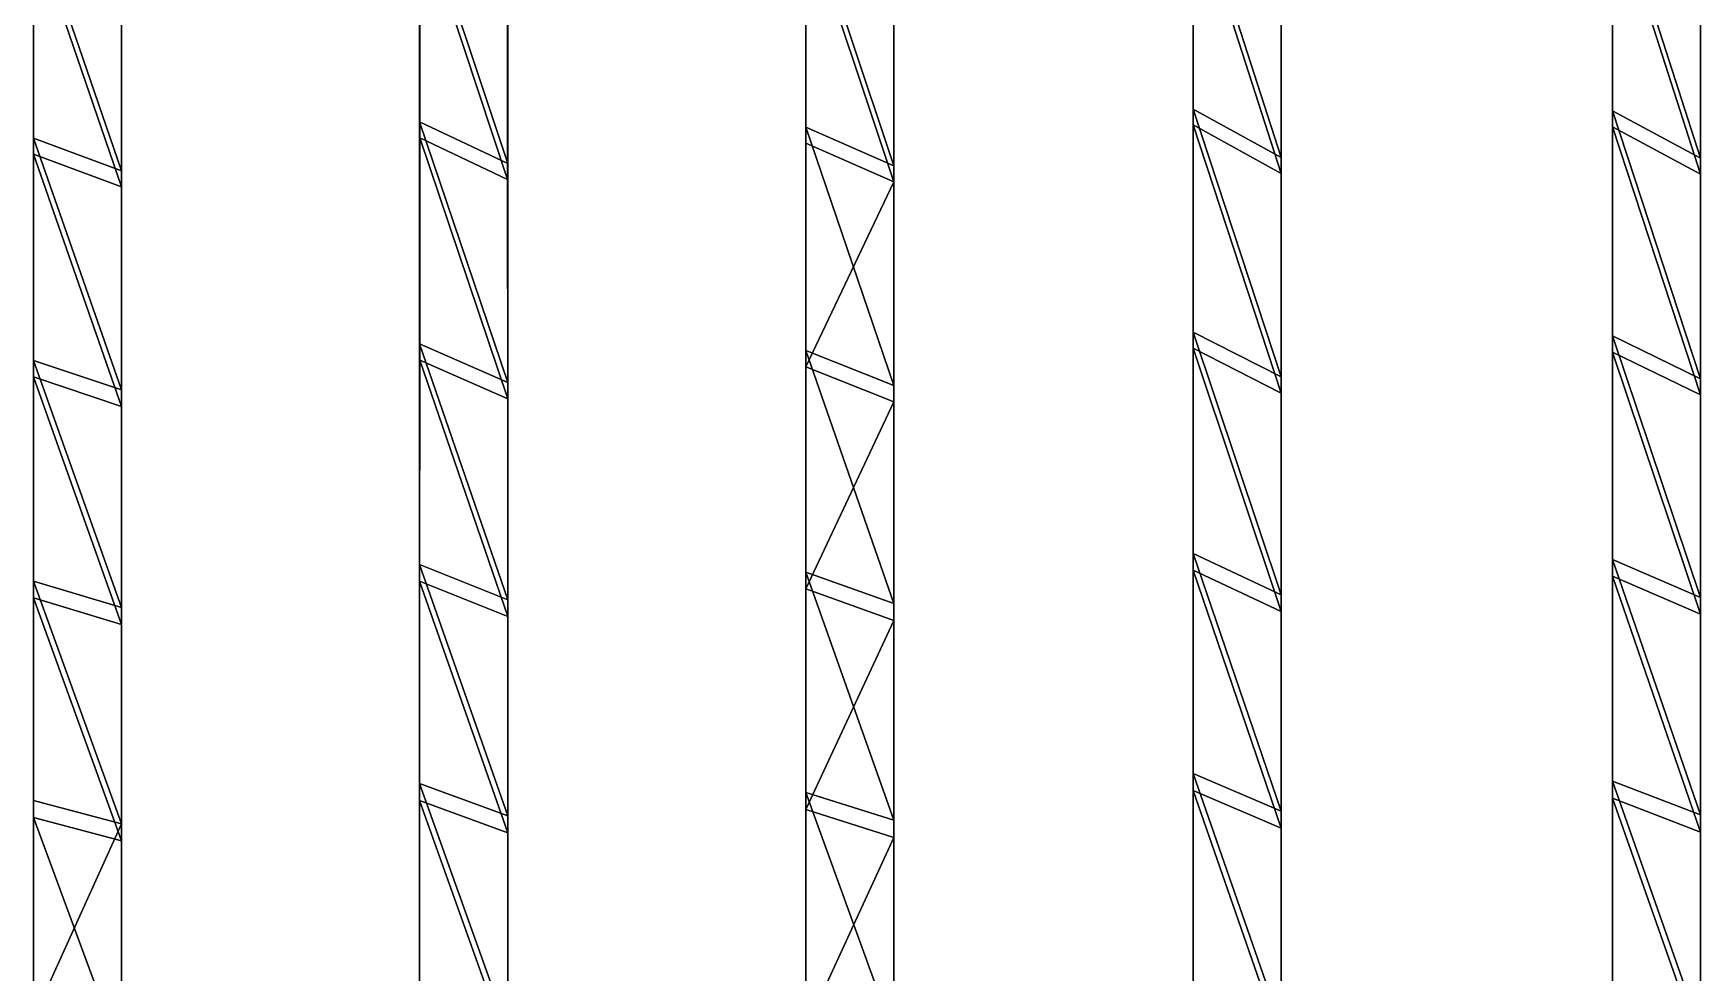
# Model space of a CAD drawing. Header units: inches. Extents: x -754 to 754, y 2181 to 6840.
# Drawn here: x -727 to -223, y 3037 to 3321 of the extents above; entities that cross this region are included whole.
import ezdxf

# ---------------------------------------------------------------- set-up
doc = ezdxf.new("R2010")
doc.units = ezdxf.units.IN
doc.header["$LTSCALE"] = 12.361043
doc.header["$MEASUREMENT"] = 0
for name, color, linetype in [('152', 7, 'CONTINUOUS'), ('154', 7, 'CONTINUOUS'), ('155', 7, 'CONTINUOUS'), ('161', 7, 'CONTINUOUS'), ('163', 7, 'CONTINUOUS'), ('164', 7, 'CONTINUOUS'), ('170', 7, 'CONTINUOUS'), ('171', 7, 'CONTINUOUS'), ('172', 7, 'CONTINUOUS'), ('174', 7, 'CONTINUOUS'), ('175', 7, 'CONTINUOUS'), ('177', 7, 'CONTINUOUS'), ('178', 7, 'CONTINUOUS'), ('190', 7, 'CONTINUOUS'), ('192', 7, 'CONTINUOUS'), ('193', 7, 'CONTINUOUS'), ('45', 7, 'CONTINUOUS'), ('49', 7, 'CONTINUOUS'), ('53', 7, 'CONTINUOUS'), ('57', 7, 'CONTINUOUS')]:
    doc.layers.add(name, color=color, linetype=linetype)

msp = doc.modelspace()

# ---------------------------------------------------------------- linework, layer by layer
at = {"layer": '152', "color": 7, "linetype": 'CONTINUOUS', "true_color": 0xa89b88}
for points in [[(-493.59, 3356.15, 44981.29), (-493.59, 3288.1, 44944.45), (-467.01, 3276.4, 44938.01), (-493.59, 3356.15, 44981.29)], [(-493.59, 3356.15, 44981.29), (-467.01, 3276.4, 44938.01), (-467.01, 3343.33, 44974.43), (-493.59, 3356.15, 44981.29)], [(-493.59, 3288.1, 44944.45), (-493.6, 3220.51, 44906.79), (-467.01, 3276.4, 44938.01), (-493.59, 3288.1, 44944.45)], [(-493.6, 3220.51, 44906.79), (-467, 3209.91, 44900.78), (-467.01, 3276.4, 44938.01), (-493.6, 3220.51, 44906.79)], [(-493.6, 3220.51, 44906.79), (-493.6, 3153.38, 44868.3), (-467, 3209.91, 44900.78), (-493.6, 3220.51, 44906.79)], [(-493.6, 3153.38, 44868.3), (-467, 3143.87, 44862.76), (-467, 3209.91, 44900.78), (-493.6, 3153.38, 44868.3)], [(-493.6, 3153.38, 44868.3), (-493.6, 3086.72, 44829), (-467, 3143.87, 44862.76), (-493.6, 3153.38, 44868.3)], [(-493.6, 3086.72, 44829), (-467, 3078.3, 44823.95), (-467, 3143.87, 44862.76), (-493.6, 3086.72, 44829)], [(-493.6, 3086.72, 44829), (-493.6, 3020.54, 44788.89), (-467, 3078.3, 44823.95), (-493.6, 3086.72, 44829)], [(-493.6, 3020.54, 44788.89), (-467, 3013.21, 44784.37), (-467, 3078.3, 44823.95), (-493.6, 3020.54, 44788.89)]]:
    msp.add_3dface(points, dxfattribs=at)
at = {"layer": '154', "color": 7, "linetype": 'CONTINUOUS', "true_color": 0xa89b88}
for points in [[(-493.6, 3360.87, 44972.47), (-493.6, 3292.93, 44935.69), (-493.59, 3356.15, 44981.29), (-493.6, 3360.87, 44972.47)], [(-493.59, 3356.15, 44981.29), (-493.6, 3292.93, 44935.69), (-493.59, 3288.1, 44944.45), (-493.59, 3356.15, 44981.29)], [(-493.6, 3292.93, 44935.69), (-493.6, 3225.44, 44898.09), (-493.59, 3288.1, 44944.45), (-493.6, 3292.93, 44935.69)], [(-493.59, 3288.1, 44944.45), (-493.6, 3225.44, 44898.09), (-493.6, 3220.51, 44906.79), (-493.59, 3288.1, 44944.45)], [(-493.6, 3225.44, 44898.09), (-493.6, 3158.41, 44859.66), (-493.6, 3220.51, 44906.79), (-493.6, 3225.44, 44898.09)], [(-493.6, 3220.51, 44906.79), (-493.6, 3158.41, 44859.66), (-493.6, 3153.38, 44868.3), (-493.6, 3220.51, 44906.79)], [(-493.6, 3158.41, 44859.66), (-493.6, 3091.86, 44820.42), (-493.6, 3153.38, 44868.3), (-493.6, 3158.41, 44859.66)], [(-493.6, 3153.38, 44868.3), (-493.6, 3091.86, 44820.42), (-493.6, 3086.72, 44829), (-493.6, 3153.38, 44868.3)], [(-493.6, 3091.86, 44820.42), (-493.6, 3025.78, 44780.38), (-493.6, 3086.72, 44829), (-493.6, 3091.86, 44820.42)], [(-493.6, 3086.72, 44829), (-493.6, 3025.78, 44780.38), (-493.6, 3020.54, 44788.89), (-493.6, 3086.72, 44829)]]:
    msp.add_3dface(points, dxfattribs=at)
at = {"layer": '155', "color": 7, "linetype": 'CONTINUOUS', "true_color": 0xa89b88}
for points in [[(-467, 3281.23, 44929.25), (-467, 3348.03, 44965.6), (-467.01, 3276.4, 44938.01), (-467, 3281.23, 44929.25)], [(-467.01, 3276.4, 44938.01), (-467, 3348.03, 44965.6), (-467.01, 3343.33, 44974.43), (-467.01, 3276.4, 44938.01)], [(-467, 3209.91, 44900.78), (-467, 3281.23, 44929.25), (-467.01, 3276.4, 44938.01), (-467, 3209.91, 44900.78)], [(-467, 3214.88, 44892.1), (-467, 3281.23, 44929.25), (-467, 3209.91, 44900.78), (-467, 3214.88, 44892.1)], [(-467, 3148.97, 44854.16), (-467, 3214.88, 44892.1), (-467, 3209.91, 44900.78), (-467, 3148.97, 44854.16)], [(-467, 3143.87, 44862.76), (-467, 3148.97, 44854.16), (-467, 3209.91, 44900.78), (-467, 3143.87, 44862.76)], [(-467, 3083.53, 44815.43), (-467, 3148.97, 44854.16), (-467, 3143.87, 44862.76), (-467, 3083.53, 44815.43)], [(-467, 3078.3, 44823.95), (-467, 3083.53, 44815.43), (-467, 3143.87, 44862.76), (-467, 3078.3, 44823.95)], [(-467, 3018.55, 44775.92), (-467, 3083.53, 44815.43), (-467, 3078.3, 44823.95), (-467, 3018.55, 44775.92)], [(-467, 3013.21, 44784.37), (-467, 3018.55, 44775.92), (-467, 3078.3, 44823.95), (-467, 3013.21, 44784.37)]]:
    msp.add_3dface(points, dxfattribs=at)
at = {"layer": '161', "color": 7, "linetype": 'CONTINUOUS', "true_color": 0xa89b88}
for points in [[(-610.29, 3357.27, 44981.9), (-610.29, 3289.64, 44945.31), (-583.71, 3277.1, 44938.41), (-610.29, 3357.27, 44981.9)], [(-610.29, 3357.27, 44981.9), (-583.71, 3277.1, 44938.41), (-583.71, 3343.8, 44974.69), (-610.29, 3357.27, 44981.9)], [(-610.29, 3289.64, 44945.31), (-610.29, 3222.47, 44907.91), (-583.7, 3210.84, 44901.33), (-610.29, 3289.64, 44945.31)], [(-610.29, 3289.64, 44945.31), (-583.7, 3210.84, 44901.33), (-583.71, 3277.1, 44938.41), (-610.29, 3289.64, 44945.31)], [(-610.29, 3222.47, 44907.91), (-610.3, 3155.76, 44869.7), (-583.7, 3145.04, 44863.46), (-610.29, 3222.47, 44907.91)], [(-610.29, 3222.47, 44907.91), (-583.7, 3145.04, 44863.46), (-583.7, 3210.84, 44901.33), (-610.29, 3222.47, 44907.91)], [(-610.3, 3155.76, 44869.7), (-610.3, 3089.51, 44830.68), (-583.7, 3079.68, 44824.8), (-610.3, 3155.76, 44869.7)], [(-610.3, 3155.76, 44869.7), (-583.7, 3079.68, 44824.8), (-583.7, 3145.04, 44863.46), (-610.3, 3155.76, 44869.7)], [(-610.3, 3089.51, 44830.68), (-610.3, 3023.73, 44790.86), (-583.7, 3014.79, 44785.36), (-610.3, 3089.51, 44830.68)], [(-610.3, 3089.51, 44830.68), (-583.7, 3014.79, 44785.36), (-583.7, 3079.68, 44824.8), (-610.3, 3089.51, 44830.68)]]:
    msp.add_3dface(points, dxfattribs=at)
at = {"layer": '163', "color": 7, "linetype": 'CONTINUOUS', "true_color": 0xa89b88}
for points in [[(-610.3, 3361.98, 44973.08), (-610.3, 3294.47, 44936.55), (-610.29, 3357.27, 44981.9), (-610.3, 3361.98, 44973.08)], [(-610.29, 3357.27, 44981.9), (-610.3, 3294.47, 44936.55), (-610.29, 3289.64, 44945.31), (-610.29, 3357.27, 44981.9)], [(-610.3, 3294.47, 44936.55), (-610.3, 3227.4, 44899.21), (-610.29, 3289.64, 44945.31), (-610.3, 3294.47, 44936.55)], [(-610.29, 3289.64, 44945.31), (-610.3, 3227.4, 44899.21), (-610.29, 3222.47, 44907.91), (-610.29, 3289.64, 44945.31)], [(-610.3, 3227.4, 44899.21), (-610.3, 3160.79, 44861.06), (-610.29, 3222.47, 44907.91), (-610.3, 3227.4, 44899.21)], [(-610.29, 3222.47, 44907.91), (-610.3, 3160.79, 44861.06), (-610.3, 3155.76, 44869.7), (-610.29, 3222.47, 44907.91)], [(-610.3, 3160.79, 44861.06), (-610.3, 3094.64, 44822.1), (-610.3, 3155.76, 44869.7), (-610.3, 3160.79, 44861.06)], [(-610.3, 3155.76, 44869.7), (-610.3, 3094.64, 44822.1), (-610.3, 3089.51, 44830.68), (-610.3, 3155.76, 44869.7)], [(-610.3, 3094.64, 44822.1), (-610.3, 3028.97, 44782.35), (-610.3, 3089.51, 44830.68), (-610.3, 3094.64, 44822.1)], [(-610.3, 3089.51, 44830.68), (-610.3, 3028.97, 44782.35), (-610.3, 3023.73, 44790.86), (-610.3, 3089.51, 44830.68)]]:
    msp.add_3dface(points, dxfattribs=at)
at = {"layer": '164', "color": 7, "linetype": 'CONTINUOUS', "true_color": 0xa89b88}
for points in [[(-583.7, 3281.94, 44929.66), (-583.7, 3348.53, 44965.89), (-583.71, 3277.1, 44938.41), (-583.7, 3281.94, 44929.66)], [(-583.71, 3277.1, 44938.41), (-583.7, 3348.53, 44965.89), (-583.71, 3343.8, 44974.69), (-583.71, 3277.1, 44938.41)], [(-583.7, 3210.84, 44901.33), (-583.7, 3281.94, 44929.66), (-583.71, 3277.1, 44938.41), (-583.7, 3210.84, 44901.33)], [(-583.7, 3215.78, 44892.63), (-583.7, 3281.94, 44929.66), (-583.7, 3210.84, 44901.33), (-583.7, 3215.78, 44892.63)], [(-583.7, 3150.07, 44854.82), (-583.7, 3215.78, 44892.63), (-583.7, 3145.04, 44863.46), (-583.7, 3150.07, 44854.82)], [(-583.7, 3145.04, 44863.46), (-583.7, 3215.78, 44892.63), (-583.7, 3210.84, 44901.33), (-583.7, 3145.04, 44863.46)], [(-583.7, 3084.82, 44816.23), (-583.7, 3150.07, 44854.82), (-583.7, 3079.68, 44824.8), (-583.7, 3084.82, 44816.23)], [(-583.7, 3079.68, 44824.8), (-583.7, 3150.07, 44854.82), (-583.7, 3145.04, 44863.46), (-583.7, 3079.68, 44824.8)], [(-583.7, 3020.03, 44776.86), (-583.7, 3084.82, 44816.23), (-583.7, 3014.79, 44785.36), (-583.7, 3020.03, 44776.86)], [(-583.7, 3014.79, 44785.36), (-583.7, 3084.82, 44816.23), (-583.7, 3079.68, 44824.8), (-583.7, 3014.79, 44785.36)]]:
    msp.add_3dface(points, dxfattribs=at)
at = {"layer": '170', "color": 7, "linetype": 'CONTINUOUS', "true_color": 0xa89b88}
for points in [[(-249.9, 3297.78, 44938.35), (-249.9, 3366.21, 44975.31), (-223.3, 3283.49, 44930.49), (-249.9, 3297.78, 44938.35)], [(-223.3, 3283.49, 44930.49), (-249.9, 3366.21, 44975.31), (-223.3, 3350.51, 44966.93), (-223.3, 3283.49, 44930.49)], [(-249.9, 3229.82, 44900.55), (-249.9, 3297.78, 44938.35), (-223.3, 3216.91, 44893.25), (-249.9, 3229.82, 44900.55)], [(-223.3, 3216.91, 44893.25), (-249.9, 3297.78, 44938.35), (-223.3, 3283.49, 44930.49), (-223.3, 3216.91, 44893.25)], [(-249.9, 3162.32, 44861.93), (-249.9, 3229.82, 44900.55), (-223.3, 3150.78, 44855.21), (-249.9, 3162.32, 44861.93)], [(-223.3, 3150.78, 44855.21), (-249.9, 3229.82, 44900.55), (-223.3, 3216.91, 44893.25), (-223.3, 3150.78, 44855.21)], [(-249.9, 3095.3, 44822.48), (-249.9, 3162.32, 44861.93), (-223.3, 3085.12, 44816.38), (-249.9, 3095.3, 44822.48)], [(-223.3, 3085.12, 44816.38), (-249.9, 3162.32, 44861.93), (-223.3, 3150.78, 44855.21), (-223.3, 3085.12, 44816.38)], [(-249.9, 3028.77, 44782.21), (-249.9, 3095.3, 44822.48), (-223.3, 3019.93, 44776.77), (-249.9, 3028.77, 44782.21)], [(-223.3, 3019.93, 44776.77), (-249.9, 3095.3, 44822.48), (-223.3, 3085.12, 44816.38), (-223.3, 3019.93, 44776.77)]]:
    msp.add_3dface(points, dxfattribs=at)
at = {"layer": '171', "color": 7, "linetype": 'CONTINUOUS', "true_color": 0xa89b88}
for points in [[(-223.31, 3278.7, 44939.27), (-223.31, 3345.83, 44975.76), (-249.89, 3361.55, 44984.16), (-223.31, 3278.7, 44939.27)], [(-223.31, 3278.7, 44939.27), (-249.89, 3361.55, 44984.16), (-249.89, 3293.01, 44947.14), (-223.31, 3278.7, 44939.27)], [(-223.31, 3212, 44901.96), (-223.31, 3278.7, 44939.27), (-249.89, 3293.01, 44947.14), (-223.31, 3212, 44901.96)], [(-223.31, 3212, 44901.96), (-249.89, 3293.01, 44947.14), (-249.89, 3224.92, 44909.27), (-223.31, 3212, 44901.96)], [(-223.31, 3145.74, 44863.85), (-223.31, 3212, 44901.96), (-249.89, 3224.92, 44909.27), (-223.31, 3145.74, 44863.85)], [(-223.31, 3145.74, 44863.85), (-249.89, 3224.92, 44909.27), (-249.89, 3157.29, 44870.57), (-223.31, 3145.74, 44863.85)], [(-223.3, 3079.95, 44824.95), (-249.89, 3157.29, 44870.57), (-249.9, 3090.14, 44831.04), (-223.3, 3079.95, 44824.95)], [(-223.3, 3079.95, 44824.95), (-223.31, 3145.74, 44863.85), (-249.89, 3157.29, 44870.57), (-223.3, 3079.95, 44824.95)], [(-223.3, 3014.64, 44785.26), (-223.3, 3079.95, 44824.95), (-249.9, 3090.14, 44831.04), (-223.3, 3014.64, 44785.26)], [(-223.3, 3014.64, 44785.26), (-249.9, 3090.14, 44831.04), (-249.9, 3023.49, 44790.7), (-223.3, 3014.64, 44785.26)]]:
    msp.add_3dface(points, dxfattribs=at)
at = {"layer": '172', "color": 7, "linetype": 'CONTINUOUS', "true_color": 0xa89b88}
for points in [[(-223.3, 3283.49, 44930.49), (-223.3, 3350.51, 44966.93), (-223.31, 3278.7, 44939.27), (-223.3, 3283.49, 44930.49)], [(-223.31, 3278.7, 44939.27), (-223.3, 3350.51, 44966.93), (-223.31, 3345.83, 44975.76), (-223.31, 3278.7, 44939.27)], [(-223.3, 3216.91, 44893.25), (-223.3, 3283.49, 44930.49), (-223.31, 3212, 44901.96), (-223.3, 3216.91, 44893.25)], [(-223.31, 3212, 44901.96), (-223.3, 3283.49, 44930.49), (-223.31, 3278.7, 44939.27), (-223.31, 3212, 44901.96)], [(-223.3, 3150.78, 44855.21), (-223.3, 3216.91, 44893.25), (-223.31, 3145.74, 44863.85), (-223.3, 3150.78, 44855.21)], [(-223.31, 3145.74, 44863.85), (-223.3, 3216.91, 44893.25), (-223.31, 3212, 44901.96), (-223.31, 3145.74, 44863.85)], [(-223.3, 3079.95, 44824.95), (-223.3, 3150.78, 44855.21), (-223.31, 3145.74, 44863.85), (-223.3, 3079.95, 44824.95)], [(-223.3, 3085.12, 44816.38), (-223.3, 3150.78, 44855.21), (-223.3, 3079.95, 44824.95), (-223.3, 3085.12, 44816.38)], [(-223.3, 3019.93, 44776.77), (-223.3, 3085.12, 44816.38), (-223.3, 3079.95, 44824.95), (-223.3, 3019.93, 44776.77)], [(-223.3, 3014.64, 44785.26), (-223.3, 3019.93, 44776.77), (-223.3, 3079.95, 44824.95), (-223.3, 3014.64, 44785.26)]]:
    msp.add_3dface(points, dxfattribs=at)
at = {"layer": '174', "color": 7, "linetype": 'CONTINUOUS', "true_color": 0xa89b88}
for points in [[(-249.9, 3366.21, 44975.31), (-249.9, 3297.78, 44938.35), (-249.89, 3293.01, 44947.14), (-249.9, 3366.21, 44975.31)], [(-249.89, 3361.55, 44984.16), (-249.9, 3366.21, 44975.31), (-249.89, 3293.01, 44947.14), (-249.89, 3361.55, 44984.16)], [(-249.9, 3297.78, 44938.35), (-249.9, 3229.82, 44900.55), (-249.89, 3224.92, 44909.27), (-249.9, 3297.78, 44938.35)], [(-249.89, 3293.01, 44947.14), (-249.9, 3297.78, 44938.35), (-249.89, 3224.92, 44909.27), (-249.89, 3293.01, 44947.14)], [(-249.9, 3229.82, 44900.55), (-249.9, 3162.32, 44861.93), (-249.89, 3224.92, 44909.27), (-249.9, 3229.82, 44900.55)], [(-249.89, 3224.92, 44909.27), (-249.9, 3162.32, 44861.93), (-249.89, 3157.29, 44870.57), (-249.89, 3224.92, 44909.27)], [(-249.9, 3162.32, 44861.93), (-249.9, 3095.3, 44822.48), (-249.89, 3157.29, 44870.57), (-249.9, 3162.32, 44861.93)], [(-249.89, 3157.29, 44870.57), (-249.9, 3095.3, 44822.48), (-249.9, 3090.14, 44831.04), (-249.89, 3157.29, 44870.57)], [(-249.9, 3095.3, 44822.48), (-249.9, 3028.77, 44782.21), (-249.9, 3090.14, 44831.04), (-249.9, 3095.3, 44822.48)], [(-249.9, 3090.14, 44831.04), (-249.9, 3028.77, 44782.21), (-249.9, 3023.49, 44790.7), (-249.9, 3090.14, 44831.04)]]:
    msp.add_3dface(points, dxfattribs=at)
at = {"layer": '175', "color": 7, "linetype": 'CONTINUOUS', "true_color": 0xa89b88}
for points in [[(-376.59, 3361.48, 44984.12), (-376.59, 3293.55, 44947.44), (-350.01, 3278.92, 44939.39), (-376.59, 3361.48, 44984.12)], [(-376.59, 3361.48, 44984.12), (-350.01, 3278.92, 44939.39), (-350.01, 3345.77, 44975.73), (-376.59, 3361.48, 44984.12)], [(-376.59, 3293.55, 44947.44), (-376.59, 3226.08, 44909.93), (-350.01, 3212.51, 44902.26), (-376.59, 3293.55, 44947.44)], [(-376.59, 3293.55, 44947.44), (-350.01, 3212.51, 44902.26), (-350.01, 3278.92, 44939.39), (-376.59, 3293.55, 44947.44)], [(-376.59, 3226.08, 44909.93), (-376.59, 3159.07, 44871.61), (-350.01, 3146.56, 44864.34), (-376.59, 3226.08, 44909.93)], [(-376.59, 3226.08, 44909.93), (-350.01, 3146.56, 44864.34), (-350.01, 3212.51, 44902.26), (-376.59, 3226.08, 44909.93)], [(-376.59, 3159.07, 44871.61), (-376.59, 3092.54, 44832.49), (-350, 3081.08, 44825.63), (-376.59, 3159.07, 44871.61)], [(-376.59, 3159.07, 44871.61), (-350, 3081.08, 44825.63), (-350.01, 3146.56, 44864.34), (-376.59, 3159.07, 44871.61)], [(-376.59, 3092.54, 44832.49), (-376.6, 3026.5, 44792.55), (-350, 3016.06, 44786.14), (-376.59, 3092.54, 44832.49)], [(-376.59, 3092.54, 44832.49), (-350, 3016.06, 44786.14), (-350, 3081.08, 44825.63), (-376.59, 3092.54, 44832.49)]]:
    msp.add_3dface(points, dxfattribs=at)
at = {"layer": '177', "color": 7, "linetype": 'CONTINUOUS', "true_color": 0xa89b88}
for points in [[(-376.6, 3366.17, 44975.3), (-376.6, 3298.36, 44938.68), (-376.59, 3361.48, 44984.12), (-376.6, 3366.17, 44975.3)], [(-376.59, 3361.48, 44984.12), (-376.6, 3298.36, 44938.68), (-376.59, 3293.55, 44947.44), (-376.59, 3361.48, 44984.12)], [(-376.6, 3298.36, 44938.68), (-376.6, 3231, 44901.23), (-376.59, 3293.55, 44947.44), (-376.6, 3298.36, 44938.68)], [(-376.59, 3293.55, 44947.44), (-376.6, 3231, 44901.23), (-376.59, 3226.08, 44909.93), (-376.59, 3293.55, 44947.44)], [(-376.6, 3231, 44901.23), (-376.6, 3164.1, 44862.97), (-376.59, 3226.08, 44909.93), (-376.6, 3231, 44901.23)], [(-376.59, 3226.08, 44909.93), (-376.6, 3164.1, 44862.97), (-376.59, 3159.07, 44871.61), (-376.59, 3226.08, 44909.93)], [(-376.6, 3164.1, 44862.97), (-376.6, 3097.68, 44823.9), (-376.59, 3159.07, 44871.61), (-376.6, 3164.1, 44862.97)], [(-376.59, 3159.07, 44871.61), (-376.6, 3097.68, 44823.9), (-376.59, 3092.54, 44832.49), (-376.59, 3159.07, 44871.61)], [(-376.6, 3097.68, 44823.9), (-376.6, 3031.73, 44784.03), (-376.59, 3092.54, 44832.49), (-376.6, 3097.68, 44823.9)], [(-376.59, 3092.54, 44832.49), (-376.6, 3031.73, 44784.03), (-376.6, 3026.5, 44792.55), (-376.59, 3092.54, 44832.49)]]:
    msp.add_3dface(points, dxfattribs=at)
at = {"layer": '178', "color": 7, "linetype": 'CONTINUOUS', "true_color": 0xa89b88}
for points in [[(-350, 3283.74, 44930.64), (-350, 3350.48, 44966.92), (-350.01, 3278.92, 44939.39), (-350, 3283.74, 44930.64)], [(-350.01, 3278.92, 44939.39), (-350, 3350.48, 44966.92), (-350.01, 3345.77, 44975.73), (-350.01, 3278.92, 44939.39)], [(-350, 3217.45, 44893.56), (-350, 3283.74, 44930.64), (-350.01, 3212.51, 44902.26), (-350, 3217.45, 44893.56)], [(-350.01, 3212.51, 44902.26), (-350, 3283.74, 44930.64), (-350.01, 3278.92, 44939.39), (-350.01, 3212.51, 44902.26)], [(-350, 3151.6, 44855.7), (-350, 3217.45, 44893.56), (-350.01, 3212.51, 44902.26), (-350, 3151.6, 44855.7)], [(-350.01, 3146.56, 44864.34), (-350, 3151.6, 44855.7), (-350.01, 3212.51, 44902.26), (-350.01, 3146.56, 44864.34)], [(-350, 3081.08, 44825.63), (-350, 3151.6, 44855.7), (-350.01, 3146.56, 44864.34), (-350, 3081.08, 44825.63)], [(-350, 3086.22, 44817.05), (-350, 3151.6, 44855.7), (-350, 3081.08, 44825.63), (-350, 3086.22, 44817.05)], [(-350, 3021.3, 44777.62), (-350, 3086.22, 44817.05), (-350, 3016.06, 44786.14), (-350, 3021.3, 44777.62)], [(-350, 3016.06, 44786.14), (-350, 3086.22, 44817.05), (-350, 3081.08, 44825.63), (-350, 3016.06, 44786.14)]]:
    msp.add_3dface(points, dxfattribs=at)
at = {"layer": '190', "color": 7, "linetype": 'CONTINUOUS', "true_color": 0xa89b88}
for points in [[(-727, 3352.48, 44979.34), (-727, 3284.77, 44942.62), (-700.4, 3274.86, 44937.16), (-727, 3352.48, 44979.34)], [(-727, 3352.48, 44979.34), (-700.4, 3274.86, 44937.16), (-700.4, 3341.61, 44973.51), (-727, 3352.48, 44979.34)], [(-727, 3284.77, 44942.62), (-727, 3217.49, 44905.08), (-700.4, 3208.55, 44900.01), (-727, 3284.77, 44942.62)], [(-727, 3284.77, 44942.62), (-700.4, 3208.55, 44900.01), (-700.4, 3274.86, 44937.16), (-727, 3284.77, 44942.62)], [(-727, 3217.49, 44905.08), (-727, 3150.68, 44866.73), (-700.4, 3142.69, 44862.07), (-727, 3217.49, 44905.08)], [(-727, 3217.49, 44905.08), (-700.4, 3142.69, 44862.07), (-700.4, 3208.55, 44900.01), (-727, 3217.49, 44905.08)], [(-727, 3150.68, 44866.73), (-727, 3084.34, 44827.57), (-700.4, 3077.29, 44823.35), (-727, 3150.68, 44866.73)], [(-727, 3150.68, 44866.73), (-700.4, 3077.29, 44823.35), (-700.4, 3142.69, 44862.07), (-727, 3150.68, 44866.73)], [(-727, 3084.34, 44827.57), (-727, 3018.49, 44787.62), (-700.4, 3012.36, 44783.85), (-727, 3084.34, 44827.57)], [(-727, 3084.34, 44827.57), (-700.4, 3012.36, 44783.85), (-700.4, 3077.29, 44823.35), (-727, 3084.34, 44827.57)]]:
    msp.add_3dface(points, dxfattribs=at)
at = {"layer": '192', "color": 7, "linetype": 'CONTINUOUS', "true_color": 0xa89b88}
for points in [[(-727, 3357.19, 44970.52), (-727, 3289.59, 44933.86), (-727, 3352.48, 44979.34), (-727, 3357.19, 44970.52)], [(-727, 3352.48, 44979.34), (-727, 3289.59, 44933.86), (-727, 3284.77, 44942.62), (-727, 3352.48, 44979.34)], [(-727, 3289.59, 44933.86), (-727, 3222.43, 44896.39), (-727, 3284.77, 44942.62), (-727, 3289.59, 44933.86)], [(-727, 3284.77, 44942.62), (-727, 3222.43, 44896.39), (-727, 3217.49, 44905.08), (-727, 3284.77, 44942.62)], [(-727, 3222.43, 44896.39), (-727, 3155.73, 44858.11), (-727, 3217.49, 44905.08), (-727, 3222.43, 44896.39)], [(-727, 3217.49, 44905.08), (-727, 3155.73, 44858.11), (-727, 3150.68, 44866.73), (-727, 3217.49, 44905.08)], [(-727, 3155.73, 44858.11), (-727, 3089.49, 44819.02), (-727, 3150.68, 44866.73), (-727, 3155.73, 44858.11)], [(-727, 3150.68, 44866.73), (-727, 3089.49, 44819.02), (-727, 3084.34, 44827.57), (-727, 3150.68, 44866.73)], [(-727, 3089.49, 44819.02), (-727, 3023.73, 44779.12), (-727, 3084.34, 44827.57), (-727, 3089.49, 44819.02)], [(-727, 3084.34, 44827.57), (-727, 3023.73, 44779.12), (-727, 3018.49, 44787.62), (-727, 3084.34, 44827.57)]]:
    msp.add_3dface(points, dxfattribs=at)
at = {"layer": '193', "color": 7, "linetype": 'CONTINUOUS', "true_color": 0xa89b88}
for points in [[(-700.4, 3279.69, 44928.41), (-700.4, 3346.33, 44964.7), (-700.4, 3274.86, 44937.16), (-700.4, 3279.69, 44928.41)], [(-700.4, 3274.86, 44937.16), (-700.4, 3346.33, 44964.7), (-700.4, 3341.61, 44973.51), (-700.4, 3274.86, 44937.16)], [(-700.4, 3213.49, 44891.33), (-700.4, 3279.69, 44928.41), (-700.4, 3208.55, 44900.01), (-700.4, 3213.49, 44891.33)], [(-700.4, 3208.55, 44900.01), (-700.4, 3279.69, 44928.41), (-700.4, 3274.86, 44937.16), (-700.4, 3208.55, 44900.01)], [(-700.4, 3147.74, 44853.45), (-700.4, 3213.49, 44891.33), (-700.4, 3208.55, 44900.01), (-700.4, 3147.74, 44853.45)], [(-700.4, 3142.69, 44862.07), (-700.4, 3147.74, 44853.45), (-700.4, 3208.55, 44900.01), (-700.4, 3142.69, 44862.07)], [(-700.4, 3082.44, 44814.79), (-700.4, 3147.74, 44853.45), (-700.4, 3142.69, 44862.07), (-700.4, 3082.44, 44814.79)], [(-700.4, 3077.29, 44823.35), (-700.4, 3082.44, 44814.79), (-700.4, 3142.69, 44862.07), (-700.4, 3077.29, 44823.35)], [(-700.4, 3017.61, 44775.35), (-700.4, 3082.44, 44814.79), (-700.4, 3077.29, 44823.35), (-700.4, 3017.61, 44775.35)], [(-700.4, 3012.36, 44783.85), (-700.4, 3017.61, 44775.35), (-700.4, 3077.29, 44823.35), (-700.4, 3012.36, 44783.85)]]:
    msp.add_3dface(points, dxfattribs=at)
at = {"layer": '45', "color": 7, "linetype": 'CONTINUOUS', "true_color": 0xa89b88}
for points in [[(-376.6, 3298.36, 44938.68), (-376.6, 3366.17, 44975.3), (-350, 3283.74, 44930.64), (-376.6, 3298.36, 44938.68)], [(-350, 3283.74, 44930.64), (-376.6, 3366.17, 44975.3), (-350, 3350.48, 44966.92), (-350, 3283.74, 44930.64)], [(-376.6, 3231, 44901.23), (-376.6, 3298.36, 44938.68), (-350, 3217.45, 44893.56), (-376.6, 3231, 44901.23)], [(-350, 3217.45, 44893.56), (-376.6, 3298.36, 44938.68), (-350, 3283.74, 44930.64), (-350, 3217.45, 44893.56)], [(-376.6, 3164.1, 44862.97), (-376.6, 3231, 44901.23), (-350, 3151.6, 44855.7), (-376.6, 3164.1, 44862.97)], [(-350, 3151.6, 44855.7), (-376.6, 3231, 44901.23), (-350, 3217.45, 44893.56), (-350, 3151.6, 44855.7)], [(-376.6, 3097.68, 44823.9), (-376.6, 3164.1, 44862.97), (-350, 3086.22, 44817.05), (-376.6, 3097.68, 44823.9)], [(-350, 3086.22, 44817.05), (-376.6, 3164.1, 44862.97), (-350, 3151.6, 44855.7), (-350, 3086.22, 44817.05)], [(-376.6, 3031.73, 44784.03), (-376.6, 3097.68, 44823.9), (-350, 3021.3, 44777.62), (-376.6, 3031.73, 44784.03)], [(-350, 3021.3, 44777.62), (-376.6, 3097.68, 44823.9), (-350, 3086.22, 44817.05), (-350, 3021.3, 44777.62)]]:
    msp.add_3dface(points, dxfattribs=at)
at = {"layer": '49', "color": 7, "linetype": 'CONTINUOUS', "true_color": 0xa89b88}
for points in [[(-493.6, 3292.93, 44935.69), (-493.6, 3360.87, 44972.47), (-467, 3281.23, 44929.25), (-493.6, 3292.93, 44935.69)], [(-467, 3281.23, 44929.25), (-493.6, 3360.87, 44972.47), (-467, 3348.03, 44965.6), (-467, 3281.23, 44929.25)], [(-493.6, 3225.44, 44898.09), (-493.6, 3292.93, 44935.69), (-467, 3214.88, 44892.1), (-493.6, 3225.44, 44898.09)], [(-467, 3214.88, 44892.1), (-493.6, 3292.93, 44935.69), (-467, 3281.23, 44929.25), (-467, 3214.88, 44892.1)], [(-493.6, 3158.41, 44859.66), (-493.6, 3225.44, 44898.09), (-467, 3148.97, 44854.16), (-493.6, 3158.41, 44859.66)], [(-467, 3148.97, 44854.16), (-493.6, 3225.44, 44898.09), (-467, 3214.88, 44892.1), (-467, 3148.97, 44854.16)], [(-493.6, 3091.86, 44820.42), (-493.6, 3158.41, 44859.66), (-467, 3083.53, 44815.43), (-493.6, 3091.86, 44820.42)], [(-467, 3083.53, 44815.43), (-493.6, 3158.41, 44859.66), (-467, 3148.97, 44854.16), (-467, 3083.53, 44815.43)], [(-493.6, 3025.78, 44780.38), (-493.6, 3091.86, 44820.42), (-467, 3018.55, 44775.92), (-493.6, 3025.78, 44780.38)], [(-467, 3018.55, 44775.92), (-493.6, 3091.86, 44820.42), (-467, 3083.53, 44815.43), (-467, 3018.55, 44775.92)]]:
    msp.add_3dface(points, dxfattribs=at)
at = {"layer": '53', "color": 7, "linetype": 'CONTINUOUS', "true_color": 0xa89b88}
for points in [[(-610.3, 3294.47, 44936.55), (-610.3, 3361.98, 44973.08), (-583.7, 3281.94, 44929.66), (-610.3, 3294.47, 44936.55)], [(-583.7, 3281.94, 44929.66), (-610.3, 3361.98, 44973.08), (-583.7, 3348.53, 44965.89), (-583.7, 3281.94, 44929.66)], [(-610.3, 3227.4, 44899.21), (-610.3, 3294.47, 44936.55), (-583.7, 3215.78, 44892.63), (-610.3, 3227.4, 44899.21)], [(-583.7, 3215.78, 44892.63), (-610.3, 3294.47, 44936.55), (-583.7, 3281.94, 44929.66), (-583.7, 3215.78, 44892.63)], [(-610.3, 3160.79, 44861.06), (-610.3, 3227.4, 44899.21), (-583.7, 3150.07, 44854.82), (-610.3, 3160.79, 44861.06)], [(-583.7, 3150.07, 44854.82), (-610.3, 3227.4, 44899.21), (-583.7, 3215.78, 44892.63), (-583.7, 3150.07, 44854.82)], [(-610.3, 3094.64, 44822.1), (-610.3, 3160.79, 44861.06), (-583.7, 3084.82, 44816.23), (-610.3, 3094.64, 44822.1)], [(-583.7, 3084.82, 44816.23), (-610.3, 3160.79, 44861.06), (-583.7, 3150.07, 44854.82), (-583.7, 3084.82, 44816.23)], [(-610.3, 3028.97, 44782.35), (-610.3, 3094.64, 44822.1), (-583.7, 3020.03, 44776.86), (-610.3, 3028.97, 44782.35)], [(-583.7, 3020.03, 44776.86), (-610.3, 3094.64, 44822.1), (-583.7, 3084.82, 44816.23), (-583.7, 3020.03, 44776.86)]]:
    msp.add_3dface(points, dxfattribs=at)
at = {"layer": '57', "color": 7, "linetype": 'CONTINUOUS', "true_color": 0xa89b88}
for points in [[(-727, 3289.59, 44933.86), (-727, 3357.19, 44970.52), (-700.4, 3279.69, 44928.41), (-727, 3289.59, 44933.86)], [(-700.4, 3279.69, 44928.41), (-727, 3357.19, 44970.52), (-700.4, 3346.33, 44964.7), (-700.4, 3279.69, 44928.41)], [(-727, 3222.43, 44896.39), (-727, 3289.59, 44933.86), (-700.4, 3213.49, 44891.33), (-727, 3222.43, 44896.39)], [(-700.4, 3213.49, 44891.33), (-727, 3289.59, 44933.86), (-700.4, 3279.69, 44928.41), (-700.4, 3213.49, 44891.33)], [(-727, 3155.73, 44858.11), (-727, 3222.43, 44896.39), (-700.4, 3147.74, 44853.45), (-727, 3155.73, 44858.11)], [(-700.4, 3147.74, 44853.45), (-727, 3222.43, 44896.39), (-700.4, 3213.49, 44891.33), (-700.4, 3147.74, 44853.45)], [(-727, 3089.49, 44819.02), (-727, 3155.73, 44858.11), (-700.4, 3082.44, 44814.79), (-727, 3089.49, 44819.02)], [(-700.4, 3082.44, 44814.79), (-727, 3155.73, 44858.11), (-700.4, 3147.74, 44853.45), (-700.4, 3082.44, 44814.79)], [(-727, 3023.73, 44779.12), (-727, 3089.49, 44819.02), (-700.4, 3082.44, 44814.79), (-727, 3023.73, 44779.12)], [(-700.4, 3017.61, 44775.35), (-727, 3023.73, 44779.12), (-700.4, 3082.44, 44814.79), (-700.4, 3017.61, 44775.35)]]:
    msp.add_3dface(points, dxfattribs=at)

doc.saveas('drawing.dxf')
